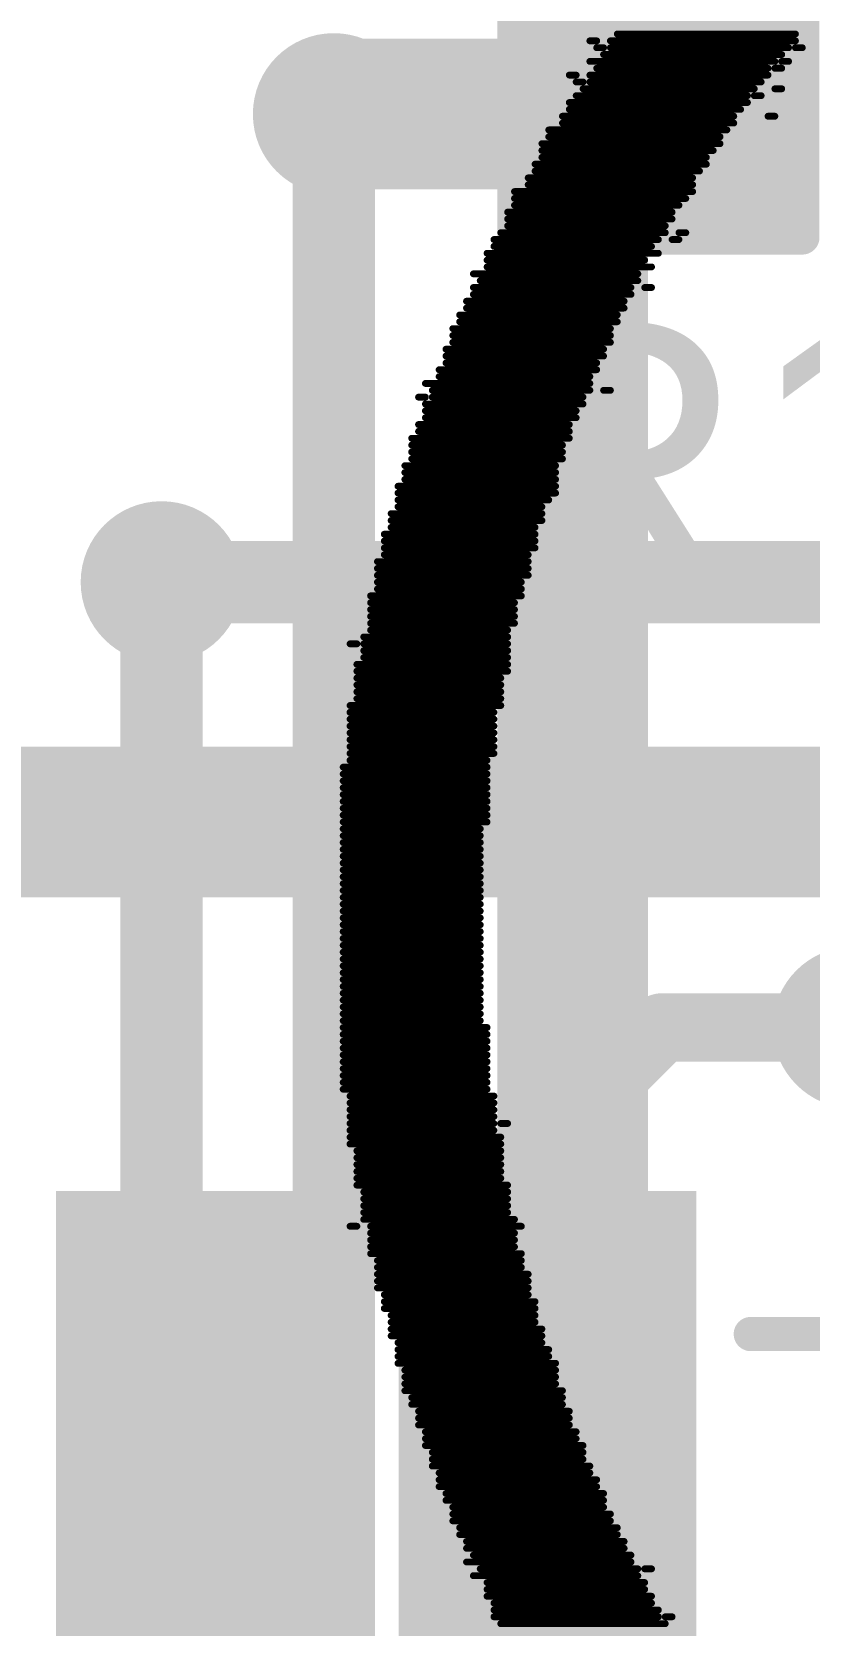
# Model space of a CAD drawing. Header units: millimetres. Extents: x -0.43 to 2.06, y -0.4 to 2.49.
# Drawn here: x 0.4401 to 0.5535, y 1.3688 to 1.6013 of the extents above; entities that cross this region are included whole.
import ezdxf

# ---------------------------------------------------------------- set-up
doc = ezdxf.new("R2010")
doc.units = ezdxf.units.MM
doc.header["$MEASUREMENT"] = 0
for name, color, linetype in [('BottomLayer', 5, 'Continuous'), ('BottomOverlay', 54, 'Continuous'), ('TopLayer', 1, 'Continuous'), ('TopOverlay', 2, 'Continuous'), ('TopPaste', 8, 'Continuous'), ('TopSolder', 216, 'Continuous'), ('ViaHoleLayer', 16, 'Continuous')]:
    doc.layers.add(name, color=color, linetype=linetype)
doc.styles.add('Arial', font='', dxfattribs={"height": 0.2})
doc.styles.get('Arial').set_extended_font_data('Arial')

# ---------------------------------------------------------------- blocks, each defined once
blk = doc.blocks.new('41_SMD_MODULE_57')
at = {"layer": 'TopLayer'}
for points in [[(0.31496, -0.23268), (0.37402, -0.23268), (0.37402, -0.26811), (0.31496, -0.26811)], [(0.31496, -0.28268), (0.37402, -0.28268), (0.37402, -0.31811), (0.31496, -0.31811)]]:
    blk.add_hatch(color=1, dxfattribs=at).paths.add_polyline_path(points)
at = {"layer": 'TopPaste'}
for points in [[(0.31496, -0.23268), (0.37402, -0.23268), (0.37402, -0.26811), (0.31496, -0.26811)], [(0.31496, -0.28268), (0.37402, -0.28268), (0.37402, -0.31811), (0.31496, -0.31811)]]:
    blk.add_hatch(color=8, dxfattribs=at).paths.add_polyline_path(points)
at = {"layer": 'TopSolder'}
for points in [[(0.31096, -0.22868), (0.37802, -0.22868), (0.37802, -0.27211), (0.31096, -0.27211)], [(0.31096, -0.27868), (0.37802, -0.27868), (0.37802, -0.32211), (0.31096, -0.32211)]]:
    blk.add_hatch(color=216, dxfattribs=at).paths.add_polyline_path(points)
at = {"layer": 'TopOverlay', "const_width": 0.005}
blk.add_lwpolyline([(0.35716, -0.33008), (0.35716, -0.36208)], dxfattribs=at)
at = {"layer": 'TopOverlay', "const_width": 0.0025}
blk.add_lwpolyline([(0.35591, -0.33008, 1), (0.35841, -0.33008, 1)], format="xyb", close=True, dxfattribs=at)
blk = doc.blocks.new('RES_0603_76')
at = {"layer": 'TopLayer'}
for points in [[(-0.015, 0.0175), (-0.015, -0.0175), (-0.045, -0.0175), (-0.045, 0.0175)], [(0.045, 0.0175), (0.045, -0.0175), (0.015, -0.0175), (0.015, 0.0175)]]:
    blk.add_hatch(color=1, dxfattribs=at).paths.add_polyline_path(points)
at = {"layer": 'TopPaste'}
for points in [[(-0.015, 0.0175), (-0.015, -0.0175), (-0.045, -0.0175), (-0.045, 0.0175)], [(0.045, 0.0175), (0.045, -0.0175), (0.015, -0.0175), (0.015, 0.0175)]]:
    blk.add_hatch(color=8, dxfattribs=at).paths.add_polyline_path(points)
at = {"layer": 'TopSolder'}
for points in [[(-0.011, 0.0215), (-0.011, -0.0215), (-0.049, -0.0215), (-0.049, 0.0215)], [(0.049, 0.0215), (0.049, -0.0215), (0.011, -0.0215), (0.011, 0.0215)]]:
    blk.add_hatch(color=216, dxfattribs=at).paths.add_polyline_path(points)
at = {"layer": 'TopOverlay', "const_width": 0.005}
for points in [[(0.048, 0.021), (-0.048, 0.021)], [(-0.048, -0.021), (-0.048, 0.021)], [(0.048, -0.021), (0.048, 0.021)], [(0.048, -0.021), (-0.048, -0.021)]]:
    blk.add_lwpolyline(points, dxfattribs=at)
at = {"layer": 'TopOverlay', "const_width": 0.0025}
for points in [[(-0.04925, 0.021, 1), (-0.04675, 0.021, 1)], [(-0.04925, 0.021, 1), (-0.04675, 0.021, 1)], [(0.04675, 0.021, 1), (0.04925, 0.021, 1)], [(0.04675, 0.021, 1), (0.04925, 0.021, 1)], [(-0.04925, -0.021, 1), (-0.04675, -0.021, 1)], [(-0.04925, -0.021, 1), (-0.04675, -0.021, 1)], [(0.04675, -0.021, 1), (0.04925, -0.021, 1)], [(0.04675, -0.021, 1), (0.04925, -0.021, 1)]]:
    blk.add_lwpolyline(points, format="xyb", close=True, dxfattribs=at)

msp = doc.modelspace()

# ---------------------------------------------------------------- hatches: boundary and pattern name
at = {"layer": 'BottomLayer'}
h = msp.add_hatch(color=5, dxfattribs=at)
edge = h.paths.add_edge_path()
edge.add_arc((0.48413, 1.58931), 0.01181, 0, 360)
h = msp.add_hatch(color=5, dxfattribs=at)
edge = h.paths.add_edge_path()
edge.add_arc((0.459, 1.521), 0.01181, 0, 360)
h = msp.add_hatch(color=5, dxfattribs=at)
edge = h.paths.add_edge_path()
edge.add_arc((0.56, 1.456), 0.01181, 0, 360)
at = {"layer": 'TopLayer'}
h = msp.add_hatch(color=1, dxfattribs=at)
edge = h.paths.add_edge_path()
edge.add_arc((0.48413, 1.58931), 0.01181, 0, 360)
h = msp.add_hatch(color=1, dxfattribs=at)
edge = h.paths.add_edge_path()
edge.add_arc((0.459, 1.521), 0.01181, 0, 360)
h = msp.add_hatch(color=1, dxfattribs=at)
edge = h.paths.add_edge_path()
edge.add_arc((0.56, 1.456), 0.01181, 0, 360)
at = {"layer": 'ViaHoleLayer'}
h = msp.add_hatch(color=16, dxfattribs=at)
edge = h.paths.add_edge_path()
edge.add_arc((0.48413, 1.58931), 0.00591, 0, 360)
h = msp.add_hatch(color=16, dxfattribs=at)
edge = h.paths.add_edge_path()
edge.add_arc((0.459, 1.521), 0.00591, 0, 360)

# ---------------------------------------------------------------- linework, layer by layer
at = {"layer": 'BottomLayer'}
for points, const_width in [([(0.519, 0.927), (0.519, 1.65644)], 0.022), ([(0.48413, 1.26413), (0.48413, 1.58931)], 0.012), ([(0.459, 1.276), (0.459, 1.521)], 0.012)]:
    msp.add_lwpolyline(points, dxfattribs=dict(at, const_width=const_width))
at = {"layer": 'BottomLayer', "const_width": 0.006}
for points in [[(0.48113, 1.58931, 1), (0.48713, 1.58931, 1)], [(0.456, 1.521, 1), (0.462, 1.521, 1)]]:
    msp.add_lwpolyline(points, format="xyb", close=True, dxfattribs=at)
at = {"layer": 'BottomOverlay', "const_width": 0.001}
for points in [[(0.5215, 1.6), (0.5225, 1.6)], [(0.5245, 1.6), (0.5515, 1.6)], [(0.5255, 1.601), (0.5515, 1.601)], [(0.5215, 1.597), (0.5485, 1.597)], [(0.5225, 1.599), (0.5235, 1.599)], [(0.5235, 1.598), (0.5495, 1.598)], [(0.5245, 1.599), (0.5505, 1.599)], [(0.5495, 1.597), (0.5505, 1.597)], [(0.5515, 1.599), (0.5525, 1.599)], [(0.5185, 1.595), (0.5195, 1.595)], [(0.5215, 1.595), (0.5475, 1.595)], [(0.5225, 1.596), (0.5475, 1.596)], [(0.5485, 1.596), (0.5495, 1.596)], [(0.5195, 1.594), (0.5205, 1.594)], [(0.5205, 1.593), (0.5455, 1.593)], [(0.5215, 1.594), (0.5465, 1.594)], [(0.5485, 1.593), (0.5495, 1.593)], [(0.5185, 1.591), (0.5445, 1.591)], [(0.5185, 1.59), (0.5435, 1.59)], [(0.5195, 1.592), (0.5445, 1.592)], [(0.5455, 1.592), (0.5465, 1.592)], [(0.5175, 1.589), (0.5425, 1.589)], [(0.5175, 1.588), (0.5425, 1.588)], [(0.5475, 1.589), (0.5485, 1.589)], [(0.5155, 1.587), (0.5415, 1.587)], [(0.5155, 1.586), (0.5405, 1.586)], [(0.5145, 1.585), (0.5405, 1.585)], [(0.5145, 1.584), (0.5395, 1.584)], [(0.5145, 1.583), (0.5385, 1.583)], [(0.5135, 1.582), (0.5385, 1.582)], [(0.5135, 1.581), (0.5375, 1.581)], [(0.5125, 1.58), (0.5365, 1.58)], [(0.5125, 1.579), (0.5365, 1.579)], [(0.5105, 1.578), (0.5365, 1.578)], [(0.5105, 1.577), (0.5355, 1.577)], [(0.5095, 1.575), (0.5335, 1.575)], [(0.5095, 1.574), (0.5335, 1.574)], [(0.5105, 1.576), (0.5345, 1.576)], [(0.5085, 1.572), (0.5325, 1.572)], [(0.5095, 1.573), (0.5325, 1.573)], [(0.5345, 1.572), (0.5355, 1.572)], [(0.5075, 1.571), (0.5315, 1.571)], [(0.5075, 1.57), (0.5305, 1.57)], [(0.5335, 1.571), (0.5345, 1.571)], [(0.5065, 1.569), (0.5315, 1.569)], [(0.5065, 1.568), (0.5295, 1.568)], [(0.5065, 1.567), (0.5305, 1.567)], [(0.5045, 1.566), (0.5285, 1.566)], [(0.5055, 1.565), (0.5285, 1.565)], [(0.5045, 1.564), (0.5275, 1.564)], [(0.5045, 1.563), (0.5275, 1.563)], [(0.5295, 1.564), (0.5305, 1.564)], [(0.5025, 1.56), (0.5255, 1.56)], [(0.5035, 1.562), (0.5265, 1.562)], [(0.5035, 1.561), (0.5265, 1.561)], [(0.5015, 1.558), (0.5245, 1.558)], [(0.5025, 1.559), (0.5255, 1.559)], [(0.5015, 1.557), (0.5245, 1.557)], [(0.5015, 1.556), (0.5245, 1.556)], [(0.5005, 1.555), (0.5235, 1.555)], [(0.5005, 1.554), (0.5235, 1.554)], [(0.5005, 1.553), (0.5225, 1.553)], [(0.4995, 1.552), (0.5225, 1.552)], [(0.4995, 1.551), (0.5215, 1.551)], [(0.4975, 1.55), (0.5215, 1.55)], [(0.4985, 1.549), (0.5215, 1.549)], [(0.5235, 1.549), (0.5245, 1.549)], [(0.4965, 1.548), (0.4975, 1.548)], [(0.4975, 1.547), (0.5205, 1.547)], [(0.4975, 1.546), (0.5195, 1.546)], [(0.4985, 1.548), (0.5205, 1.548)], [(0.4965, 1.544), (0.5185, 1.544)], [(0.4975, 1.545), (0.5195, 1.545)], [(0.4955, 1.542), (0.5185, 1.542)], [(0.4965, 1.543), (0.5185, 1.543)], [(0.4955, 1.541), (0.5175, 1.541)], [(0.4955, 1.54), (0.5175, 1.54)], [(0.4955, 1.539), (0.5175, 1.539)], [(0.4945, 1.538), (0.5165, 1.538)], [(0.4945, 1.537), (0.5165, 1.537)], [(0.4935, 1.535), (0.5165, 1.535)], [(0.4945, 1.536), (0.5165, 1.536)], [(0.4935, 1.534), (0.5165, 1.534)], [(0.4935, 1.533), (0.5155, 1.533)], [(0.4935, 1.532), (0.5145, 1.532)], [(0.4925, 1.531), (0.5145, 1.531)], [(0.4925, 1.53), (0.5145, 1.53)], [(0.4915, 1.528), (0.5135, 1.528)], [(0.4925, 1.529), (0.5135, 1.529)], [(0.4915, 1.527), (0.5135, 1.527)], [(0.4915, 1.526), (0.5135, 1.526)], [(0.4915, 1.525), (0.5125, 1.525)], [(0.4905, 1.524), (0.5125, 1.524)], [(0.4905, 1.523), (0.5125, 1.523)], [(0.4905, 1.522), (0.5125, 1.522)], [(0.4905, 1.521), (0.5115, 1.521)], [(0.4895, 1.519), (0.5115, 1.519)], [(0.4895, 1.518), (0.5105, 1.518)], [(0.4905, 1.52), (0.5115, 1.52)], [(0.4895, 1.517), (0.5105, 1.517)], [(0.4895, 1.516), (0.5105, 1.516)], [(0.4895, 1.515), (0.5105, 1.515)], [(0.4895, 1.514), (0.5095, 1.514)], [(0.4865, 1.512), (0.4875, 1.512)], [(0.4885, 1.513), (0.5095, 1.513)], [(0.4885, 1.512), (0.5095, 1.512)], [(0.4885, 1.511), (0.5095, 1.511)], [(0.4875, 1.509), (0.5095, 1.509)], [(0.4885, 1.51), (0.5095, 1.51)], [(0.4875, 1.508), (0.5095, 1.508)], [(0.4875, 1.507), (0.5085, 1.507)], [(0.4875, 1.506), (0.5085, 1.506)], [(0.4875, 1.505), (0.5085, 1.505)], [(0.4875, 1.504), (0.5085, 1.504)], [(0.4865, 1.503), (0.5085, 1.503)], [(0.4865, 1.502), (0.5075, 1.502)], [(0.4865, 1.501), (0.5075, 1.501)], [(0.4865, 1.5), (0.5075, 1.5)], [(0.4865, 1.499), (0.5075, 1.499)], [(0.4865, 1.498), (0.5075, 1.498)], [(0.4865, 1.497), (0.5075, 1.497)], [(0.4865, 1.496), (0.5075, 1.496)], [(0.4865, 1.495), (0.5065, 1.495)], [(0.4855, 1.494), (0.5065, 1.494)], [(0.4855, 1.493), (0.5065, 1.493)], [(0.4855, 1.492), (0.5065, 1.492)], [(0.4855, 1.491), (0.5065, 1.491)], [(0.4855, 1.49), (0.5065, 1.49)], [(0.4855, 1.489), (0.5065, 1.489)], [(0.4855, 1.488), (0.5065, 1.488)], [(0.4855, 1.487), (0.5065, 1.487)], [(0.4855, 1.486), (0.5065, 1.486)], [(0.4855, 1.485), (0.5055, 1.485)], [(0.4855, 1.484), (0.5055, 1.484)], [(0.4855, 1.483), (0.5055, 1.483)], [(0.4855, 1.482), (0.5055, 1.482)], [(0.4855, 1.481), (0.5055, 1.481)], [(0.4855, 1.48), (0.5055, 1.48)], [(0.4855, 1.479), (0.5055, 1.479)], [(0.4855, 1.478), (0.5055, 1.478)], [(0.4855, 1.477), (0.5055, 1.477)], [(0.4855, 1.476), (0.5055, 1.476)], [(0.4855, 1.475), (0.5055, 1.475)], [(0.4855, 1.474), (0.5055, 1.474)], [(0.4855, 1.473), (0.5055, 1.473)], [(0.4855, 1.472), (0.5055, 1.472)], [(0.4855, 1.471), (0.5055, 1.471)], [(0.4855, 1.47), (0.5055, 1.47)], [(0.4855, 1.469), (0.5055, 1.469)], [(0.4855, 1.468), (0.5055, 1.468)], [(0.4855, 1.467), (0.5055, 1.467)], [(0.4855, 1.466), (0.5055, 1.466)], [(0.4855, 1.465), (0.5055, 1.465)], [(0.4855, 1.464), (0.5055, 1.464)], [(0.4855, 1.463), (0.5055, 1.463)], [(0.4855, 1.462), (0.5055, 1.462)], [(0.4855, 1.461), (0.5055, 1.461)], [(0.4855, 1.46), (0.5055, 1.46)], [(0.4855, 1.459), (0.5055, 1.459)], [(0.4855, 1.458), (0.5055, 1.458)], [(0.4855, 1.457), (0.5055, 1.457)], [(0.4855, 1.456), (0.5065, 1.456)], [(0.4855, 1.455), (0.5065, 1.455)], [(0.4855, 1.454), (0.5065, 1.454)], [(0.4855, 1.453), (0.5065, 1.453)], [(0.4855, 1.452), (0.5065, 1.452)], [(0.4855, 1.451), (0.5065, 1.451)], [(0.4855, 1.45), (0.5065, 1.45)], [(0.4855, 1.449), (0.5065, 1.449)], [(0.4855, 1.448), (0.5065, 1.448)], [(0.4855, 1.447), (0.5065, 1.447)], [(0.4865, 1.446), (0.5075, 1.446)], [(0.4865, 1.445), (0.5075, 1.445)], [(0.4865, 1.444), (0.5075, 1.444)], [(0.4865, 1.443), (0.5075, 1.443)], [(0.4865, 1.442), (0.5075, 1.442)], [(0.5085, 1.442), (0.5095, 1.442)], [(0.4865, 1.441), (0.5075, 1.441)], [(0.4865, 1.44), (0.5085, 1.44)], [(0.4865, 1.439), (0.5085, 1.439)], [(0.4875, 1.438), (0.5085, 1.438)], [(0.4875, 1.437), (0.5085, 1.437)], [(0.4875, 1.436), (0.5085, 1.436)], [(0.4875, 1.435), (0.5085, 1.435)], [(0.4875, 1.434), (0.5085, 1.434)], [(0.4875, 1.433), (0.5095, 1.433)], [(0.4885, 1.432), (0.5095, 1.432)], [(0.4885, 1.431), (0.5095, 1.431)], [(0.4885, 1.43), (0.5095, 1.43)], [(0.4885, 1.429), (0.5095, 1.429)], [(0.4885, 1.428), (0.5105, 1.428)], [(0.4865, 1.427), (0.4875, 1.427)], [(0.4895, 1.427), (0.5115, 1.427)], [(0.4895, 1.426), (0.5105, 1.426)], [(0.4895, 1.425), (0.5105, 1.425)], [(0.4895, 1.424), (0.5105, 1.424)], [(0.4895, 1.423), (0.5115, 1.423)], [(0.4905, 1.422), (0.5115, 1.422)], [(0.4905, 1.421), (0.5115, 1.421)], [(0.4905, 1.42), (0.5125, 1.42)], [(0.4905, 1.419), (0.5125, 1.419)], [(0.4905, 1.418), (0.5125, 1.418)], [(0.4915, 1.417), (0.5125, 1.417)], [(0.4915, 1.416), (0.5135, 1.416)], [(0.4915, 1.415), (0.5135, 1.415)], [(0.4925, 1.414), (0.5135, 1.414)], [(0.4925, 1.413), (0.5135, 1.413)], [(0.4925, 1.412), (0.5145, 1.412)], [(0.4925, 1.411), (0.5145, 1.411)], [(0.4935, 1.41), (0.5145, 1.41)], [(0.4935, 1.409), (0.5155, 1.409)], [(0.4935, 1.408), (0.5155, 1.408)], [(0.4935, 1.407), (0.5165, 1.407)], [(0.4945, 1.406), (0.5165, 1.406)], [(0.4945, 1.405), (0.5165, 1.405)], [(0.4945, 1.404), (0.5165, 1.404)], [(0.4945, 1.403), (0.5175, 1.403)], [(0.4955, 1.402), (0.5175, 1.402)], [(0.4955, 1.401), (0.5175, 1.401)], [(0.4965, 1.4), (0.5185, 1.4)], [(0.4965, 1.399), (0.5185, 1.399)], [(0.4965, 1.398), (0.5185, 1.398)], [(0.4975, 1.397), (0.5195, 1.397)], [(0.4975, 1.396), (0.5195, 1.396)], [(0.4975, 1.395), (0.5205, 1.395)], [(0.4985, 1.394), (0.5205, 1.394)], [(0.4985, 1.393), (0.5205, 1.393)], [(0.4985, 1.392), (0.5215, 1.392)], [(0.4995, 1.391), (0.5215, 1.391)], [(0.4995, 1.39), (0.5225, 1.39)], [(0.4995, 1.389), (0.5225, 1.389)], [(0.5005, 1.388), (0.5235, 1.388)], [(0.5005, 1.387), (0.5235, 1.387)], [(0.5015, 1.386), (0.5235, 1.386)], [(0.5015, 1.385), (0.5245, 1.385)], [(0.5015, 1.384), (0.5245, 1.384)], [(0.5025, 1.383), (0.5255, 1.383)], [(0.5025, 1.382), (0.5255, 1.382)], [(0.5035, 1.381), (0.5265, 1.381)], [(0.5035, 1.38), (0.5265, 1.38)], [(0.5045, 1.379), (0.5275, 1.379)], [(0.5035, 1.378), (0.5275, 1.378)], [(0.5055, 1.377), (0.5285, 1.377)], [(0.5295, 1.377), (0.5305, 1.377)], [(0.5045, 1.376), (0.5285, 1.376)], [(0.5065, 1.375), (0.5295, 1.375)], [(0.5065, 1.374), (0.5295, 1.374)], [(0.5065, 1.373), (0.5305, 1.373)], [(0.5075, 1.372), (0.5305, 1.372)], [(0.5075, 1.371), (0.5315, 1.371)], [(0.5075, 1.37), (0.5315, 1.37)], [(0.5325, 1.37), (0.5335, 1.37)], [(0.5085, 1.369), (0.5325, 1.369)]]:
    msp.add_lwpolyline(points, dxfattribs=at)
at = {"layer": 'BottomOverlay', "const_width": 0.0005}
for points in [[(0.52125, 1.6, 1), (0.52175, 1.6, 1)], [(0.52225, 1.6, 1), (0.52275, 1.6, 1)], [(0.52425, 1.6, 1), (0.52475, 1.6, 1)], [(0.52525, 1.601, 1), (0.52575, 1.601, 1)], [(0.55125, 1.601, 1), (0.55175, 1.601, 1)], [(0.55125, 1.6, 1), (0.55175, 1.6, 1)], [(0.52125, 1.597, 1), (0.52175, 1.597, 1)], [(0.52225, 1.599, 1), (0.52275, 1.599, 1)], [(0.52325, 1.599, 1), (0.52375, 1.599, 1)], [(0.52325, 1.598, 1), (0.52375, 1.598, 1)], [(0.52425, 1.599, 1), (0.52475, 1.599, 1)], [(0.54825, 1.597, 1), (0.54875, 1.597, 1)], [(0.54925, 1.598, 1), (0.54975, 1.598, 1)], [(0.54925, 1.597, 1), (0.54975, 1.597, 1)], [(0.55025, 1.599, 1), (0.55075, 1.599, 1)], [(0.55025, 1.597, 1), (0.55075, 1.597, 1)], [(0.55125, 1.599, 1), (0.55175, 1.599, 1)], [(0.55225, 1.599, 1), (0.55275, 1.599, 1)], [(0.51825, 1.595, 1), (0.51875, 1.595, 1)], [(0.51925, 1.595, 1), (0.51975, 1.595, 1)], [(0.52125, 1.595, 1), (0.52175, 1.595, 1)], [(0.52225, 1.596, 1), (0.52275, 1.596, 1)], [(0.54725, 1.596, 1), (0.54775, 1.596, 1)], [(0.54725, 1.595, 1), (0.54775, 1.595, 1)], [(0.54825, 1.596, 1), (0.54875, 1.596, 1)], [(0.54925, 1.596, 1), (0.54975, 1.596, 1)], [(0.51925, 1.594, 1), (0.51975, 1.594, 1)], [(0.52025, 1.594, 1), (0.52075, 1.594, 1)], [(0.52025, 1.593, 1), (0.52075, 1.593, 1)], [(0.52125, 1.594, 1), (0.52175, 1.594, 1)], [(0.54525, 1.593, 1), (0.54575, 1.593, 1)], [(0.54625, 1.594, 1), (0.54675, 1.594, 1)], [(0.54825, 1.593, 1), (0.54875, 1.593, 1)], [(0.54925, 1.593, 1), (0.54975, 1.593, 1)], [(0.51825, 1.591, 1), (0.51875, 1.591, 1)], [(0.51825, 1.59, 1), (0.51875, 1.59, 1)], [(0.51925, 1.592, 1), (0.51975, 1.592, 1)], [(0.54325, 1.59, 1), (0.54375, 1.59, 1)], [(0.54425, 1.592, 1), (0.54475, 1.592, 1)], [(0.54425, 1.591, 1), (0.54475, 1.591, 1)], [(0.54525, 1.592, 1), (0.54575, 1.592, 1)], [(0.54625, 1.592, 1), (0.54675, 1.592, 1)], [(0.51725, 1.589, 1), (0.51775, 1.589, 1)], [(0.51725, 1.588, 1), (0.51775, 1.588, 1)], [(0.54225, 1.589, 1), (0.54275, 1.589, 1)], [(0.54225, 1.588, 1), (0.54275, 1.588, 1)], [(0.54725, 1.589, 1), (0.54775, 1.589, 1)], [(0.54825, 1.589, 1), (0.54875, 1.589, 1)], [(0.51525, 1.587, 1), (0.51575, 1.587, 1)], [(0.51525, 1.586, 1), (0.51575, 1.586, 1)], [(0.54025, 1.586, 1), (0.54075, 1.586, 1)], [(0.54125, 1.587, 1), (0.54175, 1.587, 1)], [(0.51425, 1.585, 1), (0.51475, 1.585, 1)], [(0.51425, 1.584, 1), (0.51475, 1.584, 1)], [(0.51425, 1.583, 1), (0.51475, 1.583, 1)], [(0.53825, 1.583, 1), (0.53875, 1.583, 1)], [(0.53925, 1.584, 1), (0.53975, 1.584, 1)], [(0.54025, 1.585, 1), (0.54075, 1.585, 1)], [(0.51325, 1.582, 1), (0.51375, 1.582, 1)], [(0.51325, 1.581, 1), (0.51375, 1.581, 1)], [(0.53725, 1.581, 1), (0.53775, 1.581, 1)], [(0.53825, 1.582, 1), (0.53875, 1.582, 1)], [(0.51225, 1.58, 1), (0.51275, 1.58, 1)], [(0.51225, 1.579, 1), (0.51275, 1.579, 1)], [(0.53625, 1.58, 1), (0.53675, 1.58, 1)], [(0.53625, 1.579, 1), (0.53675, 1.579, 1)], [(0.51025, 1.578, 1), (0.51075, 1.578, 1)], [(0.51025, 1.577, 1), (0.51075, 1.577, 1)], [(0.53525, 1.577, 1), (0.53575, 1.577, 1)], [(0.53625, 1.578, 1), (0.53675, 1.578, 1)], [(0.50925, 1.575, 1), (0.50975, 1.575, 1)], [(0.50925, 1.574, 1), (0.50975, 1.574, 1)], [(0.51025, 1.576, 1), (0.51075, 1.576, 1)], [(0.53325, 1.575, 1), (0.53375, 1.575, 1)], [(0.53325, 1.574, 1), (0.53375, 1.574, 1)], [(0.53425, 1.576, 1), (0.53475, 1.576, 1)], [(0.50825, 1.572, 1), (0.50875, 1.572, 1)], [(0.50925, 1.573, 1), (0.50975, 1.573, 1)], [(0.53225, 1.573, 1), (0.53275, 1.573, 1)], [(0.53225, 1.572, 1), (0.53275, 1.572, 1)], [(0.53425, 1.572, 1), (0.53475, 1.572, 1)], [(0.53525, 1.572, 1), (0.53575, 1.572, 1)], [(0.50725, 1.571, 1), (0.50775, 1.571, 1)], [(0.50725, 1.57, 1), (0.50775, 1.57, 1)], [(0.53025, 1.57, 1), (0.53075, 1.57, 1)], [(0.53125, 1.571, 1), (0.53175, 1.571, 1)], [(0.53325, 1.571, 1), (0.53375, 1.571, 1)], [(0.53425, 1.571, 1), (0.53475, 1.571, 1)], [(0.50625, 1.569, 1), (0.50675, 1.569, 1)], [(0.50625, 1.568, 1), (0.50675, 1.568, 1)], [(0.50625, 1.567, 1), (0.50675, 1.567, 1)], [(0.52925, 1.568, 1), (0.52975, 1.568, 1)], [(0.53025, 1.567, 1), (0.53075, 1.567, 1)], [(0.53125, 1.569, 1), (0.53175, 1.569, 1)], [(0.50425, 1.566, 1), (0.50475, 1.566, 1)], [(0.50525, 1.565, 1), (0.50575, 1.565, 1)], [(0.52825, 1.566, 1), (0.52875, 1.566, 1)], [(0.52825, 1.565, 1), (0.52875, 1.565, 1)], [(0.50425, 1.564, 1), (0.50475, 1.564, 1)], [(0.50425, 1.563, 1), (0.50475, 1.563, 1)], [(0.52725, 1.564, 1), (0.52775, 1.564, 1)], [(0.52725, 1.563, 1), (0.52775, 1.563, 1)], [(0.52925, 1.564, 1), (0.52975, 1.564, 1)], [(0.53025, 1.564, 1), (0.53075, 1.564, 1)], [(0.50225, 1.56, 1), (0.50275, 1.56, 1)], [(0.50325, 1.562, 1), (0.50375, 1.562, 1)], [(0.50325, 1.561, 1), (0.50375, 1.561, 1)], [(0.52525, 1.56, 1), (0.52575, 1.56, 1)], [(0.52625, 1.562, 1), (0.52675, 1.562, 1)], [(0.52625, 1.561, 1), (0.52675, 1.561, 1)], [(0.50125, 1.558, 1), (0.50175, 1.558, 1)], [(0.50225, 1.559, 1), (0.50275, 1.559, 1)], [(0.52425, 1.558, 1), (0.52475, 1.558, 1)], [(0.52525, 1.559, 1), (0.52575, 1.559, 1)], [(0.50125, 1.557, 1), (0.50175, 1.557, 1)], [(0.50125, 1.556, 1), (0.50175, 1.556, 1)], [(0.52425, 1.557, 1), (0.52475, 1.557, 1)], [(0.52425, 1.556, 1), (0.52475, 1.556, 1)], [(0.50025, 1.555, 1), (0.50075, 1.555, 1)], [(0.50025, 1.554, 1), (0.50075, 1.554, 1)], [(0.50025, 1.553, 1), (0.50075, 1.553, 1)], [(0.52225, 1.553, 1), (0.52275, 1.553, 1)], [(0.52325, 1.555, 1), (0.52375, 1.555, 1)], [(0.52325, 1.554, 1), (0.52375, 1.554, 1)], [(0.49925, 1.552, 1), (0.49975, 1.552, 1)], [(0.49925, 1.551, 1), (0.49975, 1.551, 1)], [(0.52125, 1.551, 1), (0.52175, 1.551, 1)], [(0.52225, 1.552, 1), (0.52275, 1.552, 1)], [(0.49725, 1.55, 1), (0.49775, 1.55, 1)], [(0.49825, 1.549, 1), (0.49875, 1.549, 1)], [(0.52125, 1.55, 1), (0.52175, 1.55, 1)], [(0.52125, 1.549, 1), (0.52175, 1.549, 1)], [(0.52325, 1.549, 1), (0.52375, 1.549, 1)], [(0.52425, 1.549, 1), (0.52475, 1.549, 1)], [(0.49625, 1.548, 1), (0.49675, 1.548, 1)], [(0.49725, 1.548, 1), (0.49775, 1.548, 1)], [(0.49725, 1.547, 1), (0.49775, 1.547, 1)], [(0.49725, 1.546, 1), (0.49775, 1.546, 1)], [(0.49825, 1.548, 1), (0.49875, 1.548, 1)], [(0.51925, 1.546, 1), (0.51975, 1.546, 1)], [(0.52025, 1.548, 1), (0.52075, 1.548, 1)], [(0.52025, 1.547, 1), (0.52075, 1.547, 1)], [(0.49625, 1.544, 1), (0.49675, 1.544, 1)], [(0.49725, 1.545, 1), (0.49775, 1.545, 1)], [(0.51825, 1.544, 1), (0.51875, 1.544, 1)], [(0.51925, 1.545, 1), (0.51975, 1.545, 1)], [(0.49525, 1.542, 1), (0.49575, 1.542, 1)], [(0.49625, 1.543, 1), (0.49675, 1.543, 1)], [(0.51825, 1.543, 1), (0.51875, 1.543, 1)], [(0.51825, 1.542, 1), (0.51875, 1.542, 1)], [(0.49525, 1.541, 1), (0.49575, 1.541, 1)], [(0.49525, 1.54, 1), (0.49575, 1.54, 1)], [(0.49525, 1.539, 1), (0.49575, 1.539, 1)], [(0.51725, 1.541, 1), (0.51775, 1.541, 1)], [(0.51725, 1.54, 1), (0.51775, 1.54, 1)], [(0.51725, 1.539, 1), (0.51775, 1.539, 1)], [(0.49425, 1.538, 1), (0.49475, 1.538, 1)], [(0.49425, 1.537, 1), (0.49475, 1.537, 1)], [(0.51625, 1.538, 1), (0.51675, 1.538, 1)], [(0.51625, 1.537, 1), (0.51675, 1.537, 1)], [(0.49325, 1.535, 1), (0.49375, 1.535, 1)], [(0.49425, 1.536, 1), (0.49475, 1.536, 1)], [(0.51625, 1.536, 1), (0.51675, 1.536, 1)], [(0.51625, 1.535, 1), (0.51675, 1.535, 1)], [(0.49325, 1.534, 1), (0.49375, 1.534, 1)], [(0.49325, 1.533, 1), (0.49375, 1.533, 1)], [(0.49325, 1.532, 1), (0.49375, 1.532, 1)], [(0.51425, 1.532, 1), (0.51475, 1.532, 1)], [(0.51525, 1.533, 1), (0.51575, 1.533, 1)], [(0.51625, 1.534, 1), (0.51675, 1.534, 1)], [(0.49225, 1.531, 1), (0.49275, 1.531, 1)], [(0.49225, 1.53, 1), (0.49275, 1.53, 1)], [(0.51425, 1.531, 1), (0.51475, 1.531, 1)], [(0.51425, 1.53, 1), (0.51475, 1.53, 1)], [(0.49125, 1.528, 1), (0.49175, 1.528, 1)], [(0.49225, 1.529, 1), (0.49275, 1.529, 1)], [(0.51325, 1.529, 1), (0.51375, 1.529, 1)], [(0.51325, 1.528, 1), (0.51375, 1.528, 1)], [(0.49125, 1.527, 1), (0.49175, 1.527, 1)], [(0.49125, 1.526, 1), (0.49175, 1.526, 1)], [(0.49125, 1.525, 1), (0.49175, 1.525, 1)], [(0.51225, 1.525, 1), (0.51275, 1.525, 1)], [(0.51325, 1.527, 1), (0.51375, 1.527, 1)], [(0.51325, 1.526, 1), (0.51375, 1.526, 1)], [(0.49025, 1.524, 1), (0.49075, 1.524, 1)], [(0.49025, 1.523, 1), (0.49075, 1.523, 1)], [(0.51225, 1.524, 1), (0.51275, 1.524, 1)], [(0.51225, 1.523, 1), (0.51275, 1.523, 1)], [(0.49025, 1.522, 1), (0.49075, 1.522, 1)], [(0.49025, 1.521, 1), (0.49075, 1.521, 1)], [(0.51125, 1.521, 1), (0.51175, 1.521, 1)], [(0.51225, 1.522, 1), (0.51275, 1.522, 1)], [(0.48925, 1.519, 1), (0.48975, 1.519, 1)], [(0.48925, 1.518, 1), (0.48975, 1.518, 1)], [(0.49025, 1.52, 1), (0.49075, 1.52, 1)], [(0.51025, 1.518, 1), (0.51075, 1.518, 1)], [(0.51125, 1.52, 1), (0.51175, 1.52, 1)], [(0.51125, 1.519, 1), (0.51175, 1.519, 1)], [(0.48925, 1.517, 1), (0.48975, 1.517, 1)], [(0.48925, 1.516, 1), (0.48975, 1.516, 1)], [(0.51025, 1.517, 1), (0.51075, 1.517, 1)], [(0.51025, 1.516, 1), (0.51075, 1.516, 1)], [(0.48925, 1.515, 1), (0.48975, 1.515, 1)], [(0.48925, 1.514, 1), (0.48975, 1.514, 1)], [(0.50925, 1.514, 1), (0.50975, 1.514, 1)], [(0.51025, 1.515, 1), (0.51075, 1.515, 1)], [(0.48625, 1.512, 1), (0.48675, 1.512, 1)], [(0.48725, 1.512, 1), (0.48775, 1.512, 1)], [(0.48825, 1.513, 1), (0.48875, 1.513, 1)], [(0.48825, 1.512, 1), (0.48875, 1.512, 1)], [(0.48825, 1.511, 1), (0.48875, 1.511, 1)], [(0.50925, 1.513, 1), (0.50975, 1.513, 1)], [(0.50925, 1.512, 1), (0.50975, 1.512, 1)], [(0.50925, 1.511, 1), (0.50975, 1.511, 1)], [(0.48725, 1.509, 1), (0.48775, 1.509, 1)], [(0.48825, 1.51, 1), (0.48875, 1.51, 1)], [(0.50925, 1.51, 1), (0.50975, 1.51, 1)], [(0.50925, 1.509, 1), (0.50975, 1.509, 1)], [(0.48725, 1.508, 1), (0.48775, 1.508, 1)], [(0.48725, 1.507, 1), (0.48775, 1.507, 1)], [(0.50825, 1.507, 1), (0.50875, 1.507, 1)], [(0.50925, 1.508, 1), (0.50975, 1.508, 1)], [(0.48725, 1.506, 1), (0.48775, 1.506, 1)], [(0.48725, 1.505, 1), (0.48775, 1.505, 1)], [(0.48725, 1.504, 1), (0.48775, 1.504, 1)], [(0.50825, 1.506, 1), (0.50875, 1.506, 1)], [(0.50825, 1.505, 1), (0.50875, 1.505, 1)], [(0.50825, 1.504, 1), (0.50875, 1.504, 1)], [(0.48625, 1.503, 1), (0.48675, 1.503, 1)], [(0.48625, 1.502, 1), (0.48675, 1.502, 1)], [(0.50725, 1.502, 1), (0.50775, 1.502, 1)], [(0.50825, 1.503, 1), (0.50875, 1.503, 1)], [(0.48625, 1.501, 1), (0.48675, 1.501, 1)], [(0.48625, 1.5, 1), (0.48675, 1.5, 1)], [(0.50725, 1.501, 1), (0.50775, 1.501, 1)], [(0.50725, 1.5, 1), (0.50775, 1.5, 1)], [(0.48625, 1.499, 1), (0.48675, 1.499, 1)], [(0.48625, 1.498, 1), (0.48675, 1.498, 1)], [(0.48625, 1.497, 1), (0.48675, 1.497, 1)], [(0.50725, 1.499, 1), (0.50775, 1.499, 1)], [(0.50725, 1.498, 1), (0.50775, 1.498, 1)], [(0.50725, 1.497, 1), (0.50775, 1.497, 1)], [(0.48625, 1.496, 1), (0.48675, 1.496, 1)], [(0.48625, 1.495, 1), (0.48675, 1.495, 1)], [(0.50625, 1.495, 1), (0.50675, 1.495, 1)], [(0.50725, 1.496, 1), (0.50775, 1.496, 1)], [(0.48525, 1.494, 1), (0.48575, 1.494, 1)], [(0.48525, 1.493, 1), (0.48575, 1.493, 1)], [(0.50625, 1.494, 1), (0.50675, 1.494, 1)], [(0.50625, 1.493, 1), (0.50675, 1.493, 1)], [(0.48525, 1.492, 1), (0.48575, 1.492, 1)], [(0.48525, 1.491, 1), (0.48575, 1.491, 1)], [(0.48525, 1.49, 1), (0.48575, 1.49, 1)], [(0.50625, 1.492, 1), (0.50675, 1.492, 1)], [(0.50625, 1.491, 1), (0.50675, 1.491, 1)], [(0.50625, 1.49, 1), (0.50675, 1.49, 1)], [(0.48525, 1.489, 1), (0.48575, 1.489, 1)], [(0.48525, 1.488, 1), (0.48575, 1.488, 1)], [(0.50625, 1.489, 1), (0.50675, 1.489, 1)], [(0.50625, 1.488, 1), (0.50675, 1.488, 1)], [(0.48525, 1.487, 1), (0.48575, 1.487, 1)], [(0.48525, 1.486, 1), (0.48575, 1.486, 1)], [(0.50625, 1.487, 1), (0.50675, 1.487, 1)], [(0.50625, 1.486, 1), (0.50675, 1.486, 1)], [(0.48525, 1.485, 1), (0.48575, 1.485, 1)], [(0.48525, 1.484, 1), (0.48575, 1.484, 1)], [(0.50525, 1.485, 1), (0.50575, 1.485, 1)], [(0.50525, 1.484, 1), (0.50575, 1.484, 1)], [(0.48525, 1.483, 1), (0.48575, 1.483, 1)], [(0.48525, 1.482, 1), (0.48575, 1.482, 1)], [(0.48525, 1.481, 1), (0.48575, 1.481, 1)], [(0.50525, 1.483, 1), (0.50575, 1.483, 1)], [(0.50525, 1.482, 1), (0.50575, 1.482, 1)], [(0.50525, 1.481, 1), (0.50575, 1.481, 1)], [(0.48525, 1.48, 1), (0.48575, 1.48, 1)], [(0.48525, 1.479, 1), (0.48575, 1.479, 1)], [(0.50525, 1.48, 1), (0.50575, 1.48, 1)], [(0.50525, 1.479, 1), (0.50575, 1.479, 1)], [(0.48525, 1.478, 1), (0.48575, 1.478, 1)], [(0.48525, 1.477, 1), (0.48575, 1.477, 1)], [(0.50525, 1.478, 1), (0.50575, 1.478, 1)], [(0.50525, 1.477, 1), (0.50575, 1.477, 1)], [(0.48525, 1.476, 1), (0.48575, 1.476, 1)], [(0.48525, 1.475, 1), (0.48575, 1.475, 1)], [(0.48525, 1.474, 1), (0.48575, 1.474, 1)], [(0.50525, 1.476, 1), (0.50575, 1.476, 1)], [(0.50525, 1.475, 1), (0.50575, 1.475, 1)], [(0.50525, 1.474, 1), (0.50575, 1.474, 1)], [(0.48525, 1.473, 1), (0.48575, 1.473, 1)], [(0.48525, 1.472, 1), (0.48575, 1.472, 1)], [(0.50525, 1.473, 1), (0.50575, 1.473, 1)], [(0.50525, 1.472, 1), (0.50575, 1.472, 1)], [(0.48525, 1.471, 1), (0.48575, 1.471, 1)], [(0.48525, 1.47, 1), (0.48575, 1.47, 1)], [(0.50525, 1.471, 1), (0.50575, 1.471, 1)], [(0.50525, 1.47, 1), (0.50575, 1.47, 1)], [(0.48525, 1.469, 1), (0.48575, 1.469, 1)], [(0.48525, 1.468, 1), (0.48575, 1.468, 1)], [(0.48525, 1.467, 1), (0.48575, 1.467, 1)], [(0.50525, 1.469, 1), (0.50575, 1.469, 1)], [(0.50525, 1.468, 1), (0.50575, 1.468, 1)], [(0.50525, 1.467, 1), (0.50575, 1.467, 1)], [(0.48525, 1.466, 1), (0.48575, 1.466, 1)], [(0.48525, 1.465, 1), (0.48575, 1.465, 1)], [(0.50525, 1.466, 1), (0.50575, 1.466, 1)], [(0.50525, 1.465, 1), (0.50575, 1.465, 1)], [(0.48525, 1.464, 1), (0.48575, 1.464, 1)], [(0.48525, 1.463, 1), (0.48575, 1.463, 1)], [(0.50525, 1.464, 1), (0.50575, 1.464, 1)], [(0.50525, 1.463, 1), (0.50575, 1.463, 1)], [(0.48525, 1.462, 1), (0.48575, 1.462, 1)], [(0.48525, 1.461, 1), (0.48575, 1.461, 1)], [(0.48525, 1.46, 1), (0.48575, 1.46, 1)], [(0.50525, 1.462, 1), (0.50575, 1.462, 1)], [(0.50525, 1.461, 1), (0.50575, 1.461, 1)], [(0.50525, 1.46, 1), (0.50575, 1.46, 1)], [(0.48525, 1.459, 1), (0.48575, 1.459, 1)], [(0.48525, 1.458, 1), (0.48575, 1.458, 1)], [(0.50525, 1.459, 1), (0.50575, 1.459, 1)], [(0.50525, 1.458, 1), (0.50575, 1.458, 1)], [(0.48525, 1.457, 1), (0.48575, 1.457, 1)], [(0.48525, 1.456, 1), (0.48575, 1.456, 1)], [(0.50525, 1.457, 1), (0.50575, 1.457, 1)], [(0.50625, 1.456, 1), (0.50675, 1.456, 1)], [(0.48525, 1.455, 1), (0.48575, 1.455, 1)], [(0.48525, 1.454, 1), (0.48575, 1.454, 1)], [(0.48525, 1.453, 1), (0.48575, 1.453, 1)], [(0.50625, 1.455, 1), (0.50675, 1.455, 1)], [(0.50625, 1.454, 1), (0.50675, 1.454, 1)], [(0.50625, 1.453, 1), (0.50675, 1.453, 1)], [(0.48525, 1.452, 1), (0.48575, 1.452, 1)], [(0.48525, 1.451, 1), (0.48575, 1.451, 1)], [(0.50625, 1.452, 1), (0.50675, 1.452, 1)], [(0.50625, 1.451, 1), (0.50675, 1.451, 1)], [(0.48525, 1.45, 1), (0.48575, 1.45, 1)], [(0.48525, 1.449, 1), (0.48575, 1.449, 1)], [(0.50625, 1.45, 1), (0.50675, 1.45, 1)], [(0.50625, 1.449, 1), (0.50675, 1.449, 1)], [(0.48525, 1.448, 1), (0.48575, 1.448, 1)], [(0.48525, 1.447, 1), (0.48575, 1.447, 1)], [(0.48625, 1.446, 1), (0.48675, 1.446, 1)], [(0.50625, 1.448, 1), (0.50675, 1.448, 1)], [(0.50625, 1.447, 1), (0.50675, 1.447, 1)], [(0.50725, 1.446, 1), (0.50775, 1.446, 1)], [(0.48625, 1.445, 1), (0.48675, 1.445, 1)], [(0.48625, 1.444, 1), (0.48675, 1.444, 1)], [(0.50725, 1.445, 1), (0.50775, 1.445, 1)], [(0.50725, 1.444, 1), (0.50775, 1.444, 1)], [(0.48625, 1.443, 1), (0.48675, 1.443, 1)], [(0.48625, 1.442, 1), (0.48675, 1.442, 1)], [(0.50725, 1.443, 1), (0.50775, 1.443, 1)], [(0.50725, 1.442, 1), (0.50775, 1.442, 1)], [(0.50825, 1.442, 1), (0.50875, 1.442, 1)], [(0.50925, 1.442, 1), (0.50975, 1.442, 1)], [(0.48625, 1.441, 1), (0.48675, 1.441, 1)], [(0.48625, 1.44, 1), (0.48675, 1.44, 1)], [(0.48625, 1.439, 1), (0.48675, 1.439, 1)], [(0.50725, 1.441, 1), (0.50775, 1.441, 1)], [(0.50825, 1.44, 1), (0.50875, 1.44, 1)], [(0.50825, 1.439, 1), (0.50875, 1.439, 1)], [(0.48725, 1.438, 1), (0.48775, 1.438, 1)], [(0.48725, 1.437, 1), (0.48775, 1.437, 1)], [(0.50825, 1.438, 1), (0.50875, 1.438, 1)], [(0.50825, 1.437, 1), (0.50875, 1.437, 1)], [(0.48725, 1.436, 1), (0.48775, 1.436, 1)], [(0.48725, 1.435, 1), (0.48775, 1.435, 1)], [(0.50825, 1.436, 1), (0.50875, 1.436, 1)], [(0.50825, 1.435, 1), (0.50875, 1.435, 1)], [(0.48725, 1.434, 1), (0.48775, 1.434, 1)], [(0.48725, 1.433, 1), (0.48775, 1.433, 1)], [(0.48825, 1.432, 1), (0.48875, 1.432, 1)], [(0.50825, 1.434, 1), (0.50875, 1.434, 1)], [(0.50925, 1.433, 1), (0.50975, 1.433, 1)], [(0.50925, 1.432, 1), (0.50975, 1.432, 1)], [(0.48825, 1.431, 1), (0.48875, 1.431, 1)], [(0.48825, 1.43, 1), (0.48875, 1.43, 1)], [(0.50925, 1.431, 1), (0.50975, 1.431, 1)], [(0.50925, 1.43, 1), (0.50975, 1.43, 1)], [(0.48825, 1.429, 1), (0.48875, 1.429, 1)], [(0.48825, 1.428, 1), (0.48875, 1.428, 1)], [(0.50925, 1.429, 1), (0.50975, 1.429, 1)], [(0.51025, 1.428, 1), (0.51075, 1.428, 1)], [(0.48625, 1.427, 1), (0.48675, 1.427, 1)], [(0.48725, 1.427, 1), (0.48775, 1.427, 1)], [(0.48925, 1.427, 1), (0.48975, 1.427, 1)], [(0.48925, 1.426, 1), (0.48975, 1.426, 1)], [(0.48925, 1.425, 1), (0.48975, 1.425, 1)], [(0.51025, 1.426, 1), (0.51075, 1.426, 1)], [(0.51025, 1.425, 1), (0.51075, 1.425, 1)], [(0.51125, 1.427, 1), (0.51175, 1.427, 1)], [(0.48925, 1.424, 1), (0.48975, 1.424, 1)], [(0.48925, 1.423, 1), (0.48975, 1.423, 1)], [(0.51025, 1.424, 1), (0.51075, 1.424, 1)], [(0.51125, 1.423, 1), (0.51175, 1.423, 1)], [(0.49025, 1.422, 1), (0.49075, 1.422, 1)], [(0.49025, 1.421, 1), (0.49075, 1.421, 1)], [(0.51125, 1.422, 1), (0.51175, 1.422, 1)], [(0.51125, 1.421, 1), (0.51175, 1.421, 1)], [(0.49025, 1.42, 1), (0.49075, 1.42, 1)], [(0.49025, 1.419, 1), (0.49075, 1.419, 1)], [(0.49025, 1.418, 1), (0.49075, 1.418, 1)], [(0.51225, 1.42, 1), (0.51275, 1.42, 1)], [(0.51225, 1.419, 1), (0.51275, 1.419, 1)], [(0.51225, 1.418, 1), (0.51275, 1.418, 1)], [(0.49125, 1.417, 1), (0.49175, 1.417, 1)], [(0.49125, 1.416, 1), (0.49175, 1.416, 1)], [(0.51225, 1.417, 1), (0.51275, 1.417, 1)], [(0.51325, 1.416, 1), (0.51375, 1.416, 1)], [(0.49125, 1.415, 1), (0.49175, 1.415, 1)], [(0.49225, 1.414, 1), (0.49275, 1.414, 1)], [(0.51325, 1.415, 1), (0.51375, 1.415, 1)], [(0.51325, 1.414, 1), (0.51375, 1.414, 1)], [(0.49225, 1.413, 1), (0.49275, 1.413, 1)], [(0.49225, 1.412, 1), (0.49275, 1.412, 1)], [(0.49225, 1.411, 1), (0.49275, 1.411, 1)], [(0.51325, 1.413, 1), (0.51375, 1.413, 1)], [(0.51425, 1.412, 1), (0.51475, 1.412, 1)], [(0.51425, 1.411, 1), (0.51475, 1.411, 1)], [(0.49325, 1.41, 1), (0.49375, 1.41, 1)], [(0.49325, 1.409, 1), (0.49375, 1.409, 1)], [(0.51425, 1.41, 1), (0.51475, 1.41, 1)], [(0.51525, 1.409, 1), (0.51575, 1.409, 1)], [(0.49325, 1.408, 1), (0.49375, 1.408, 1)], [(0.49325, 1.407, 1), (0.49375, 1.407, 1)], [(0.51525, 1.408, 1), (0.51575, 1.408, 1)], [(0.51625, 1.407, 1), (0.51675, 1.407, 1)], [(0.49425, 1.406, 1), (0.49475, 1.406, 1)], [(0.49425, 1.405, 1), (0.49475, 1.405, 1)], [(0.49425, 1.404, 1), (0.49475, 1.404, 1)], [(0.51625, 1.406, 1), (0.51675, 1.406, 1)], [(0.51625, 1.405, 1), (0.51675, 1.405, 1)], [(0.51625, 1.404, 1), (0.51675, 1.404, 1)], [(0.49425, 1.403, 1), (0.49475, 1.403, 1)], [(0.49525, 1.402, 1), (0.49575, 1.402, 1)], [(0.51725, 1.403, 1), (0.51775, 1.403, 1)], [(0.51725, 1.402, 1), (0.51775, 1.402, 1)], [(0.49525, 1.401, 1), (0.49575, 1.401, 1)], [(0.49625, 1.4, 1), (0.49675, 1.4, 1)], [(0.51725, 1.401, 1), (0.51775, 1.401, 1)], [(0.51825, 1.4, 1), (0.51875, 1.4, 1)], [(0.49625, 1.399, 1), (0.49675, 1.399, 1)], [(0.49625, 1.398, 1), (0.49675, 1.398, 1)], [(0.49725, 1.397, 1), (0.49775, 1.397, 1)], [(0.51825, 1.399, 1), (0.51875, 1.399, 1)], [(0.51825, 1.398, 1), (0.51875, 1.398, 1)], [(0.51925, 1.397, 1), (0.51975, 1.397, 1)], [(0.49725, 1.396, 1), (0.49775, 1.396, 1)], [(0.49725, 1.395, 1), (0.49775, 1.395, 1)], [(0.51925, 1.396, 1), (0.51975, 1.396, 1)], [(0.52025, 1.395, 1), (0.52075, 1.395, 1)], [(0.49825, 1.394, 1), (0.49875, 1.394, 1)], [(0.49825, 1.393, 1), (0.49875, 1.393, 1)], [(0.52025, 1.394, 1), (0.52075, 1.394, 1)], [(0.52025, 1.393, 1), (0.52075, 1.393, 1)], [(0.49825, 1.392, 1), (0.49875, 1.392, 1)], [(0.49925, 1.391, 1), (0.49975, 1.391, 1)], [(0.52125, 1.392, 1), (0.52175, 1.392, 1)], [(0.52125, 1.391, 1), (0.52175, 1.391, 1)], [(0.49925, 1.39, 1), (0.49975, 1.39, 1)], [(0.49925, 1.389, 1), (0.49975, 1.389, 1)], [(0.50025, 1.388, 1), (0.50075, 1.388, 1)], [(0.52225, 1.39, 1), (0.52275, 1.39, 1)], [(0.52225, 1.389, 1), (0.52275, 1.389, 1)], [(0.52325, 1.388, 1), (0.52375, 1.388, 1)], [(0.50025, 1.387, 1), (0.50075, 1.387, 1)], [(0.50125, 1.386, 1), (0.50175, 1.386, 1)], [(0.52325, 1.387, 1), (0.52375, 1.387, 1)], [(0.52325, 1.386, 1), (0.52375, 1.386, 1)], [(0.50125, 1.385, 1), (0.50175, 1.385, 1)], [(0.50125, 1.384, 1), (0.50175, 1.384, 1)], [(0.52425, 1.385, 1), (0.52475, 1.385, 1)], [(0.52425, 1.384, 1), (0.52475, 1.384, 1)], [(0.50225, 1.383, 1), (0.50275, 1.383, 1)], [(0.50225, 1.382, 1), (0.50275, 1.382, 1)], [(0.50325, 1.381, 1), (0.50375, 1.381, 1)], [(0.52525, 1.383, 1), (0.52575, 1.383, 1)], [(0.52525, 1.382, 1), (0.52575, 1.382, 1)], [(0.52625, 1.381, 1), (0.52675, 1.381, 1)], [(0.50325, 1.38, 1), (0.50375, 1.38, 1)], [(0.50425, 1.379, 1), (0.50475, 1.379, 1)], [(0.52625, 1.38, 1), (0.52675, 1.38, 1)], [(0.52725, 1.379, 1), (0.52775, 1.379, 1)], [(0.50325, 1.378, 1), (0.50375, 1.378, 1)], [(0.50525, 1.377, 1), (0.50575, 1.377, 1)], [(0.52725, 1.378, 1), (0.52775, 1.378, 1)], [(0.52825, 1.377, 1), (0.52875, 1.377, 1)], [(0.52925, 1.377, 1), (0.52975, 1.377, 1)], [(0.53025, 1.377, 1), (0.53075, 1.377, 1)], [(0.50425, 1.376, 1), (0.50475, 1.376, 1)], [(0.50625, 1.375, 1), (0.50675, 1.375, 1)], [(0.50625, 1.374, 1), (0.50675, 1.374, 1)], [(0.52825, 1.376, 1), (0.52875, 1.376, 1)], [(0.52925, 1.375, 1), (0.52975, 1.375, 1)], [(0.52925, 1.374, 1), (0.52975, 1.374, 1)], [(0.50625, 1.373, 1), (0.50675, 1.373, 1)], [(0.50725, 1.372, 1), (0.50775, 1.372, 1)], [(0.53025, 1.373, 1), (0.53075, 1.373, 1)], [(0.53025, 1.372, 1), (0.53075, 1.372, 1)], [(0.50725, 1.371, 1), (0.50775, 1.371, 1)], [(0.50725, 1.37, 1), (0.50775, 1.37, 1)], [(0.53125, 1.371, 1), (0.53175, 1.371, 1)], [(0.53125, 1.37, 1), (0.53175, 1.37, 1)], [(0.53225, 1.37, 1), (0.53275, 1.37, 1)], [(0.53325, 1.37, 1), (0.53375, 1.37, 1)], [(0.50825, 1.369, 1), (0.50875, 1.369, 1)], [(0.53225, 1.369, 1), (0.53275, 1.369, 1)]]:
    msp.add_lwpolyline(points, format="xyb", close=True, dxfattribs=at)
at = {"layer": 'TopLayer'}
for points, const_width in [([(0.48413, 1.58931), (0.53151, 1.58931)], 0.022), ([(0.459, 1.521), (0.607, 1.521)], 0.012), ([(0.336, 1.486), (0.60875, 1.486)], 0.022), ([(0.515, 1.439), (0.532, 1.456)], 0.01), ([(0.532, 1.456), (0.56, 1.456)], 0.01), ([(0.515, 1.3989), (0.515, 1.439)], 0.01), ([(0.466, 1.342), (0.466, 1.3979)], 0.022), ([(0.515, 1.3989), (0.5153, 1.3986)], 0.01)]:
    msp.add_lwpolyline(points, dxfattribs=dict(at, const_width=const_width))
for points, const_width in [([(0.47863, 1.58931, 1), (0.48963, 1.58931, 1)], 0.011), ([(0.52601, 1.58931, 1), (0.53701, 1.58931, 1)], 0.011), ([(0.456, 1.521, 1), (0.462, 1.521, 1)], 0.006), ([(0.5295, 1.456, 1), (0.5345, 1.456, 1)], 0.005), ([(0.5295, 1.456, 1), (0.5345, 1.456, 1)], 0.005), ([(0.5125, 1.439, 1), (0.5175, 1.439, 1)], 0.005), ([(0.5125, 1.439, 1), (0.5175, 1.439, 1)], 0.005), ([(0.4605, 1.3979, 1), (0.4715, 1.3979, 1)], 0.011), ([(0.5125, 1.3989, 1), (0.5175, 1.3989, 1)], 0.005), ([(0.5125, 1.3989, 1), (0.5175, 1.3989, 1)], 0.005), ([(0.5128, 1.3986, 1), (0.5178, 1.3986, 1)], 0.005)]:
    msp.add_lwpolyline(points, format="xyb", close=True, dxfattribs=dict(at, const_width=const_width))

# ---------------------------------------------------------------- block references
for name, p, rotation in [('RES_0603_76', (0.53151, 1.61931), 270), ('41_SMD_MODULE_57', (0.21491, 1.05411), 90)]:
    msp.add_blockref(name, p, dxfattribs=dict(rotation=rotation))

# ---------------------------------------------------------------- texts
at = {"layer": 'TopOverlay', "style": 'Arial'}
msp.add_text('R19', height=0.04, dxfattribs=at).set_placement((0.50402, 1.51901))

doc.saveas('drawing.dxf')
